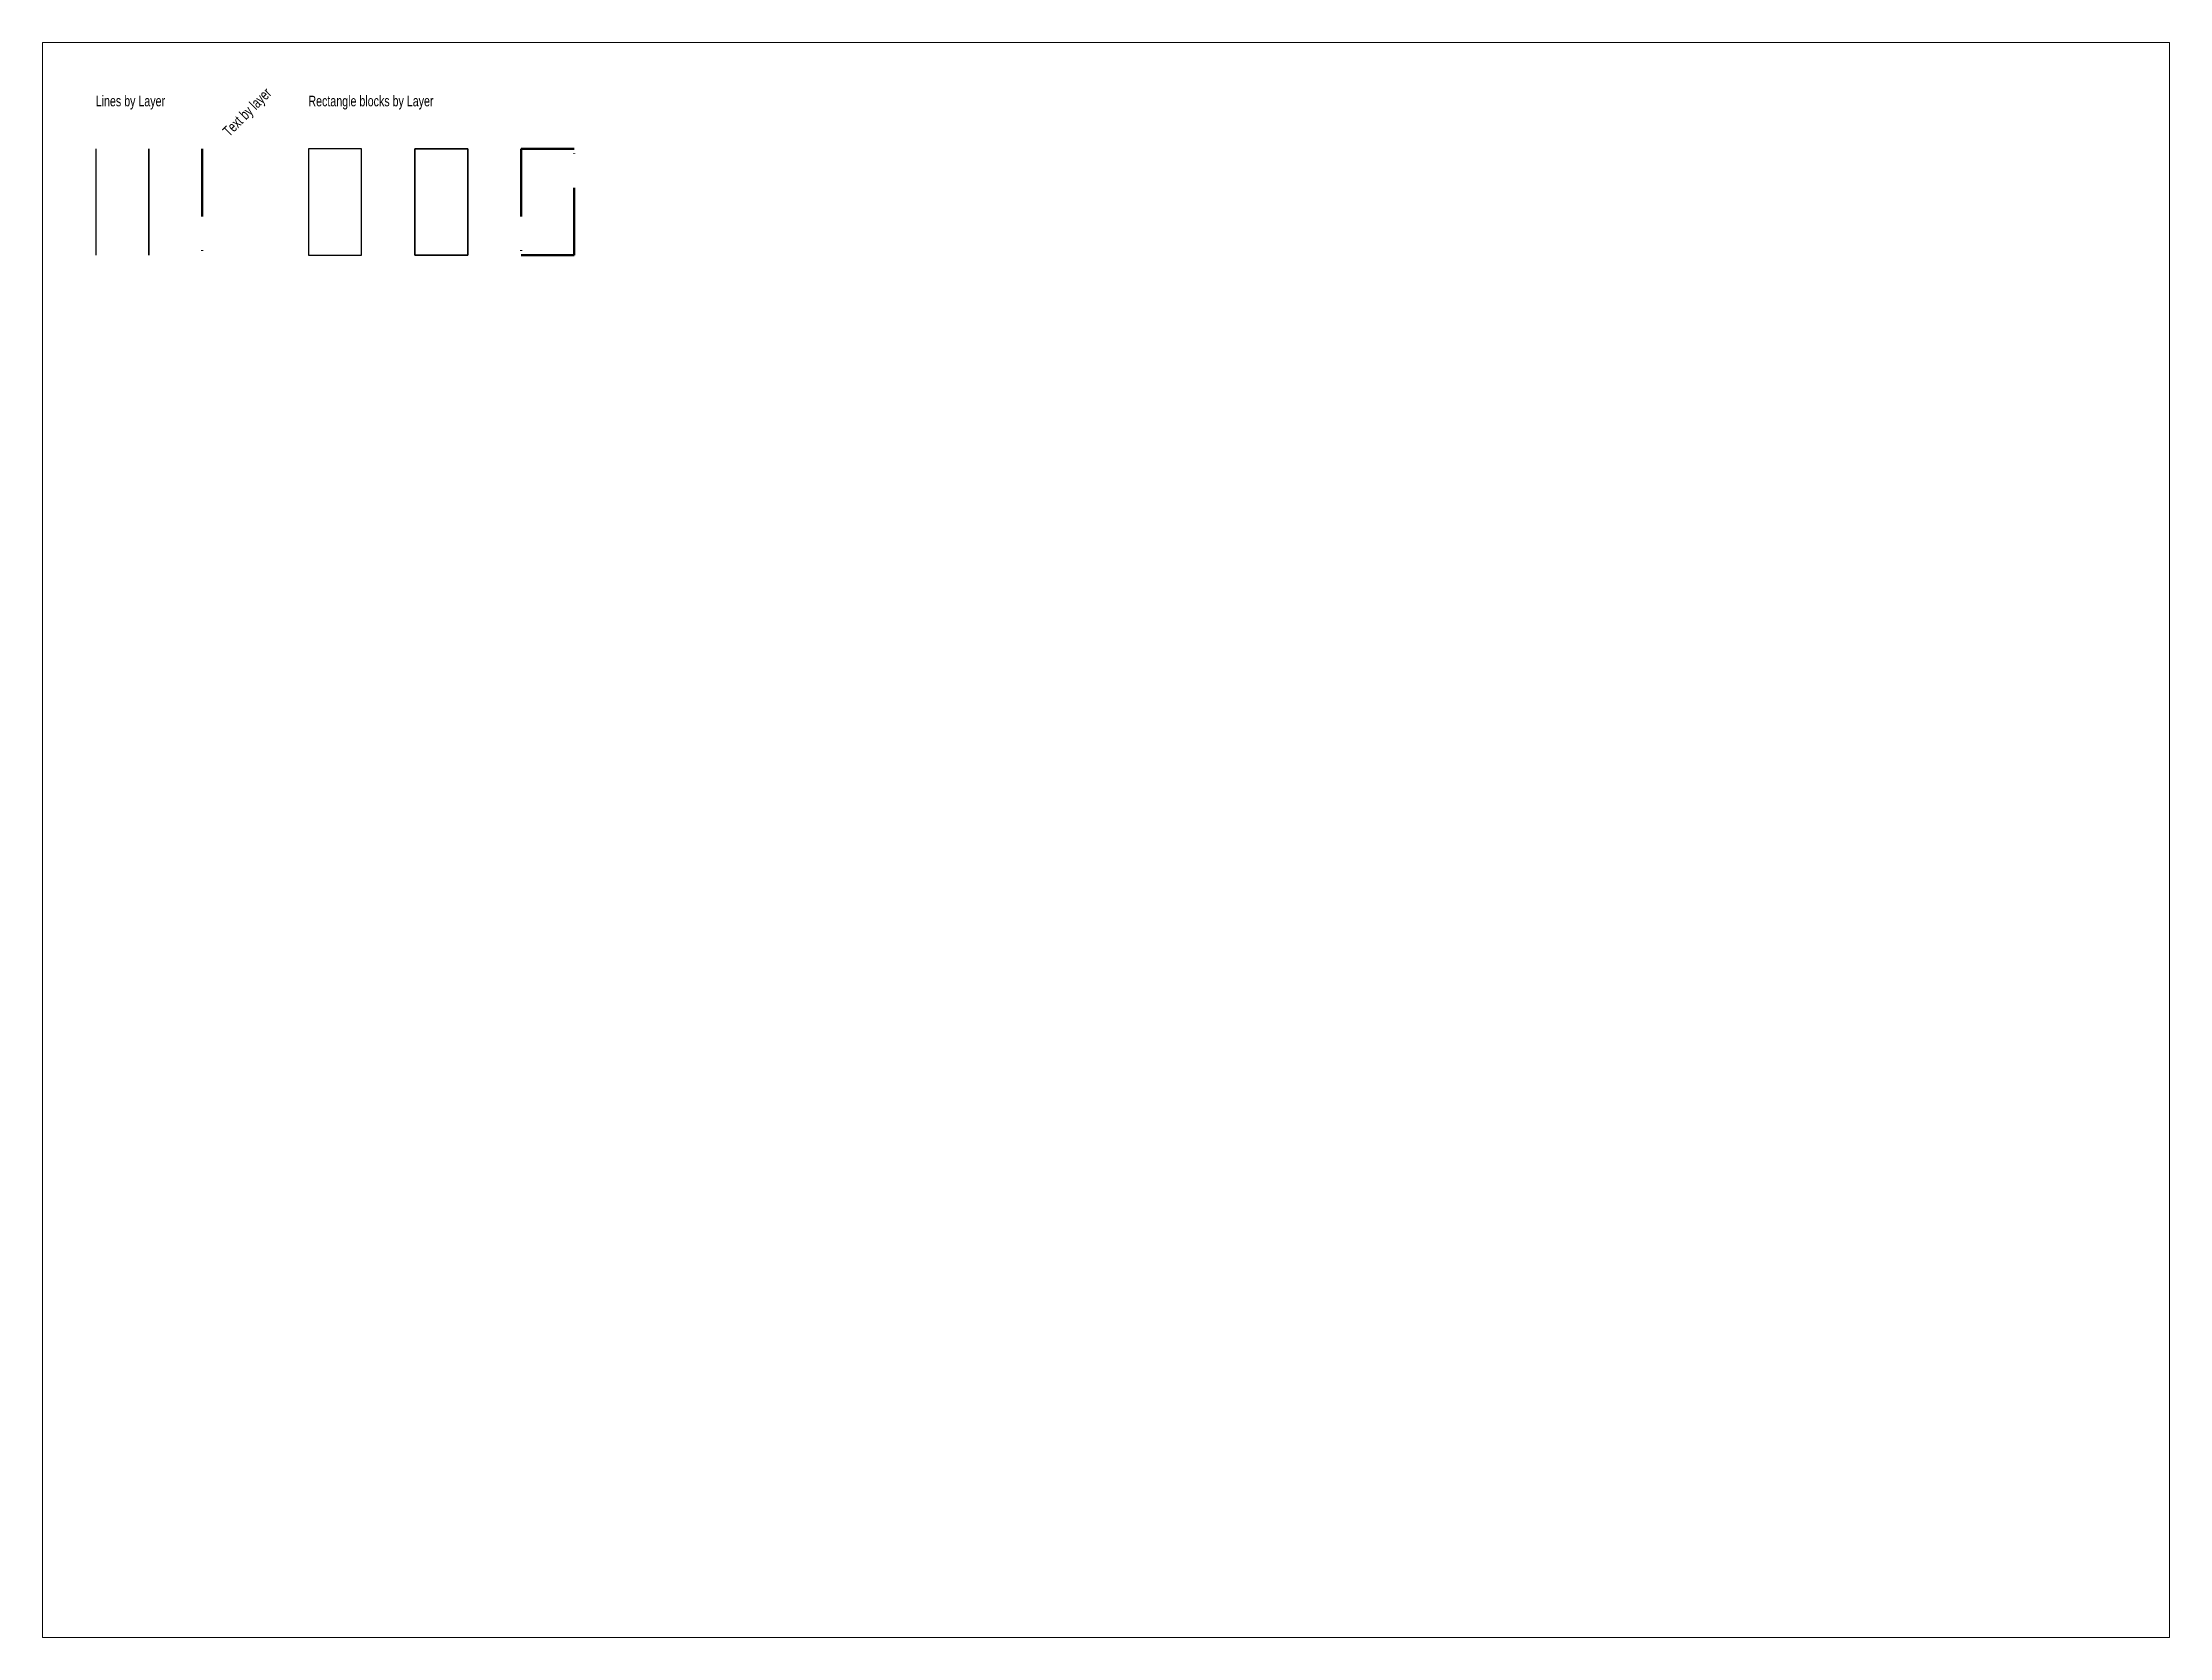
# Model space of a CAD drawing. Header units: millimetres. Extents: x 0 to 400, y 0 to 300.
import ezdxf

# ---------------------------------------------------------------- set-up
doc = ezdxf.new("R2010")
doc.units = ezdxf.units.MM
doc.linetypes.add('DASHDOT', pattern=[25.4, 12.7, -6.35, 0, -6.35])
doc.layers.get('0').update_dxf_attribs({"linetype": 'CONTINUOUS', "lineweight": 0})
for name, color, linetype, lineweight in [('FRAME025', 7, 'CONTINUOUS', 25), ('FRAME035', 2, 'CONTINUOUS', 35), ('FRAME050', 6, 'DASHDOT', 50)]:
    doc.layers.add(name, color=color, linetype=linetype, lineweight=lineweight)
doc.styles.get("Standard").update_dxf_attribs({"font": 'txt', "width": 0.75})

# ---------------------------------------------------------------- blocks, each defined once
blk = doc.blocks.new('Rectangle')
at = {"layer": 'FRAME025', "color": 0, "linetype": 'ByBlock', "lineweight": -2}
for p, q in [((0, 20), (0, 0)), ((10, 20), (0, 20)), ((10, 0), (10, 20)), ((0, 0), (10, 0))]:
    blk.add_line(p, q, dxfattribs=at)

msp = doc.modelspace()

# ---------------------------------------------------------------- linework, layer by layer
for p, q in [((400, 300), (0, 300)), ((0, 300), (0, 0)), ((400, 0), (400, 300)), ((0, 0), (400, 0))]:
    msp.add_line(p, q)
at = {"layer": 'FRAME025'}
msp.add_line((10, 280), (10, 260), dxfattribs=at)
at = {"layer": 'FRAME035'}
msp.add_line((20, 280), (20, 260), dxfattribs=at)
at = {"layer": 'FRAME050'}
msp.add_line((30, 280), (30, 260), dxfattribs=at)

# ---------------------------------------------------------------- block references
at = {"layer": 'FRAME025'}
msp.add_blockref('Rectangle', (50, 260), dxfattribs=at)
at = {"layer": 'FRAME035', "color": 2}
msp.add_blockref('Rectangle', (70, 260), dxfattribs=at)
at = {"layer": 'FRAME050'}
msp.add_blockref('Rectangle', (90, 260), dxfattribs=at)

# ---------------------------------------------------------------- texts
at = {"layer": 'FRAME025', "insert": (10, 290), "char_height": 2, "width": 100, "attachment_point": 1}
msp.add_mtext('Lines\\~by\\~Layer', dxfattribs=at)
at = {"layer": 'FRAME035', "insert": (33.68, 283.6), "char_height": 2, "width": 100, "attachment_point": 1, "rotation": 45}
msp.add_mtext('Text\\~by\\~layer', dxfattribs=at)
at = {"layer": 'FRAME050', "insert": (50, 290), "char_height": 2, "width": 100, "attachment_point": 1}
msp.add_mtext('Rectangle\\~blocks\\~by\\~Layer', dxfattribs=at)

doc.saveas('drawing.dxf')
